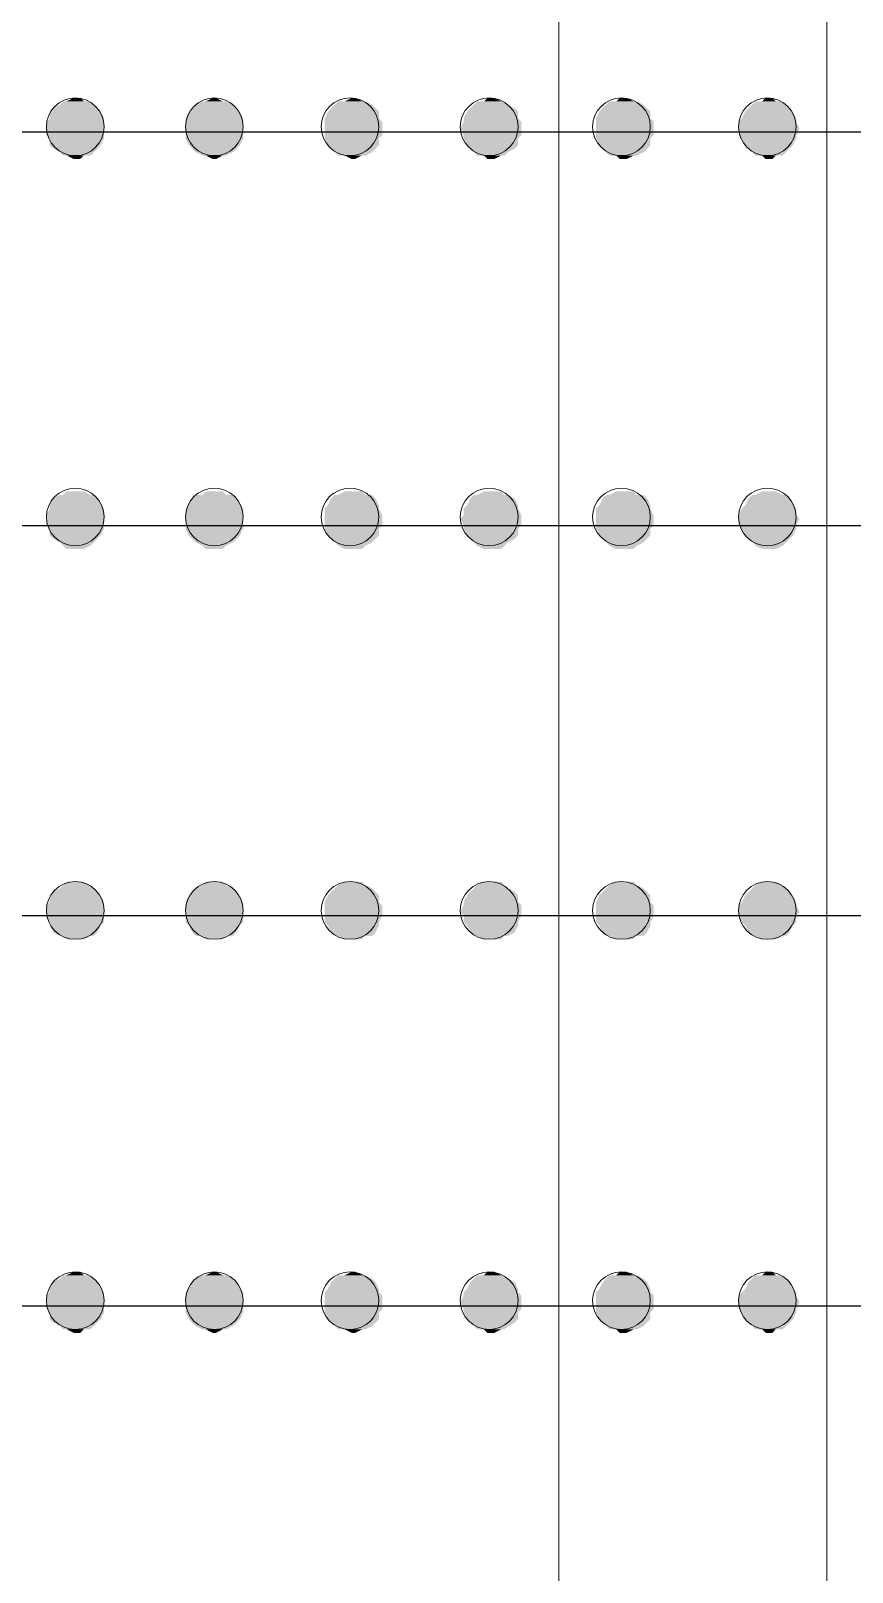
# Model space of a CAD drawing. Header units: inches. Extents: x 2 to 136, y 1 to 96.
# Drawn here: x 47.69 to 52.43, y 50.38 to 59.27 of the extents above; entities that cross this region are included whole.
import ezdxf

# ---------------------------------------------------------------- set-up
doc = ezdxf.new("R2010")
doc.units = ezdxf.units.IN
doc.header["$MEASUREMENT"] = 0
doc.layers.add('PDF_COLUMN', color=251, linetype='Continuous', true_color=0x636466)
doc.layers.add('PDF_Outer Line', color=165, linetype='Continuous', true_color=0x5258ac)
doc.layers.add('PDF_Girt', color=7, linetype='Continuous')

msp = doc.modelspace()

# ---------------------------------------------------------------- linework, layer by layer
at = {"layer": 'PDF_COLUMN', "lineweight": 0}
for centre in [(47.942, 58.719), (48.7449, 58.719), (49.5282, 58.719), (50.3311, 58.719), (47.942, 56.467), (48.7449, 56.467), (49.5282, 56.467), (50.3311, 56.467), (47.942, 54.1954), (48.7449, 54.1954), (49.5282, 54.1954), (50.3311, 54.1954), (47.942, 51.9434), (48.7449, 51.9434), (49.5282, 51.9434), (50.3311, 51.9434)]:
    msp.add_circle(centre, 0.1665, dxfattribs=at)
at = {"layer": 'PDF_COLUMN', "color": 7, "lineweight": 0}
for centre in [(51.0948, 58.719), (51.9368, 58.719), (51.0948, 56.467), (51.9368, 56.467), (51.0948, 54.1954), (51.9368, 54.1954), (51.0948, 51.9434), (51.9368, 51.9434)]:
    msp.add_circle(centre, 0.1665, dxfattribs=at)
at = {"layer": 'PDF_COLUMN', "transparency": 33554559}
for points in [[(47.8147, 58.8267), (48.0888, 58.8071), (47.7951, 58.8071)], [(47.8538, 58.8463), (48.0692, 58.8267), (47.8147, 58.8267)], [(48.0692, 58.8267), (47.8147, 58.8267), (48.0888, 58.8071)], [(47.8734, 58.8659), (48.0497, 58.8463), (47.8538, 58.8463)], [(48.0497, 58.8463), (47.8538, 58.8463), (48.0692, 58.8267)], [(47.893, 58.8659), (48.0301, 58.8659), (47.8734, 58.8659)], [(48.0301, 58.8659), (47.8734, 58.8659), (48.0497, 58.8463)], [(47.9322, 58.8855), (47.9909, 58.8659), (47.893, 58.8659)], [(47.9909, 58.8659), (47.893, 58.8659), (48.0301, 58.8659)], [(47.9713, 58.8855), (47.9322, 58.8855), (47.9909, 58.8659)], [(48.6176, 58.8267), (48.8917, 58.8071), (48.598, 58.8071)], [(48.6371, 58.8463), (48.8721, 58.8267), (48.6176, 58.8267)], [(48.8721, 58.8267), (48.6176, 58.8267), (48.8917, 58.8071)], [(48.6763, 58.8659), (48.8526, 58.8463), (48.6371, 58.8463)], [(48.8526, 58.8463), (48.6371, 58.8463), (48.8721, 58.8267)], [(48.6959, 58.8659), (48.8134, 58.8659), (48.6763, 58.8659)], [(48.8134, 58.8659), (48.6763, 58.8659), (48.8526, 58.8463)], [(48.7351, 58.8855), (48.7938, 58.8659), (48.6959, 58.8659)], [(48.7938, 58.8659), (48.6959, 58.8659), (48.8134, 58.8659)], [(48.7546, 58.8855), (48.7351, 58.8855), (48.7938, 58.8659)], [(49.4205, 58.8267), (49.6946, 58.8071), (49.4009, 58.8071)], [(49.44, 58.8463), (49.675, 58.8267), (49.4205, 58.8267)], [(49.675, 58.8267), (49.4205, 58.8267), (49.6946, 58.8071)], [(49.4596, 58.8659), (49.6555, 58.8463), (49.44, 58.8463)], [(49.6555, 58.8463), (49.44, 58.8463), (49.675, 58.8267)], [(49.4988, 58.8659), (49.6163, 58.8659), (49.4596, 58.8659)], [(49.6163, 58.8659), (49.4596, 58.8659), (49.6555, 58.8463)], [(49.538, 58.8855), (49.5967, 58.8659), (49.4988, 58.8659)], [(49.5967, 58.8659), (49.4988, 58.8659), (49.6163, 58.8659)], [(49.5575, 58.8855), (49.538, 58.8855), (49.5967, 58.8659)], [(50.2234, 58.8267), (50.4975, 58.8071), (50.2038, 58.8071)], [(50.2429, 58.8463), (50.4779, 58.8267), (50.2234, 58.8267)], [(50.4779, 58.8267), (50.2234, 58.8267), (50.4975, 58.8071)], [(50.2625, 58.8659), (50.4388, 58.8463), (50.2429, 58.8463)], [(50.4388, 58.8463), (50.2429, 58.8463), (50.4779, 58.8267)], [(50.3017, 58.8659), (50.4192, 58.8659), (50.2625, 58.8659)], [(50.4192, 58.8659), (50.2625, 58.8659), (50.4388, 58.8463)], [(50.3213, 58.8855), (50.3996, 58.8659), (50.3017, 58.8659)], [(50.3996, 58.8659), (50.3017, 58.8659), (50.4192, 58.8659)], [(50.3604, 58.8855), (50.3213, 58.8855), (50.3996, 58.8659)], [(47.7951, 58.768), (48.1084, 58.7484), (47.7755, 58.7484)], [(48.1084, 58.7484), (47.7755, 58.7484), (48.1084, 58.7092)], [(47.7755, 58.7484), (48.1084, 58.7092), (47.7755, 58.7092)], [(48.0888, 58.8071), (47.7951, 58.8071), (48.1084, 58.768)], [(47.7951, 58.8071), (48.1084, 58.768), (47.7951, 58.768)], [(48.1084, 58.768), (47.7951, 58.768), (48.1084, 58.7484)], [(48.598, 58.8071), (48.9113, 58.768), (48.5784, 58.768)], [(48.9113, 58.768), (48.5784, 58.768), (48.9113, 58.7484)], [(48.5784, 58.768), (48.9113, 58.7484), (48.5784, 58.7484)], [(48.9113, 58.7484), (48.5784, 58.7484), (48.9113, 58.7092)], [(48.5784, 58.7484), (48.9113, 58.7092), (48.5784, 58.7092)], [(48.8917, 58.8071), (48.598, 58.8071), (48.9113, 58.768)], [(49.4009, 58.8071), (49.6946, 58.768), (49.3813, 58.768)], [(49.6946, 58.768), (49.3813, 58.768), (49.7142, 58.7484)], [(49.3813, 58.768), (49.7142, 58.7484), (49.3813, 58.7484)], [(49.7142, 58.7484), (49.3813, 58.7484), (49.7142, 58.7092)], [(49.3813, 58.7484), (49.7142, 58.7092), (49.3813, 58.7092)], [(49.6946, 58.8071), (49.4009, 58.8071), (49.6946, 58.768)], [(50.1842, 58.7484), (50.5171, 58.7092), (50.1646, 58.7092)], [(50.2038, 58.8071), (50.4975, 58.768), (50.1842, 58.768)], [(50.4975, 58.768), (50.1842, 58.768), (50.5171, 58.7484)], [(50.1842, 58.768), (50.5171, 58.7484), (50.1842, 58.7484)], [(50.5171, 58.7484), (50.1842, 58.7484), (50.5171, 58.7092)], [(50.4975, 58.8071), (50.2038, 58.8071), (50.4975, 58.768)], [(48.1084, 58.7092), (47.7755, 58.7092), (48.1084, 58.6701)], [(47.7755, 58.7092), (48.1084, 58.6701), (47.7755, 58.6701)], [(48.1084, 58.6701), (47.7755, 58.6701), (48.1084, 58.6505)], [(47.7755, 58.6701), (48.1084, 58.6505), (47.7951, 58.6505)], [(48.1084, 58.6505), (47.7951, 58.6505), (48.0888, 58.6113)], [(47.7951, 58.6505), (48.0888, 58.6113), (47.7951, 58.6113)], [(48.9113, 58.7092), (48.5784, 58.7092), (48.9113, 58.6701)], [(48.5784, 58.7092), (48.9113, 58.6701), (48.5784, 58.6701)], [(48.9113, 58.6701), (48.5784, 58.6701), (48.9113, 58.6505)], [(48.5784, 58.6701), (48.9113, 58.6505), (48.5784, 58.6505)], [(48.9113, 58.6505), (48.5784, 58.6505), (48.8917, 58.6113)], [(48.5784, 58.6505), (48.8917, 58.6113), (48.598, 58.6113)], [(49.7142, 58.7092), (49.3813, 58.7092), (49.7142, 58.6701)], [(49.3813, 58.7092), (49.7142, 58.6701), (49.3813, 58.6701)], [(49.7142, 58.6701), (49.3813, 58.6701), (49.6946, 58.6505)], [(49.3813, 58.6701), (49.6946, 58.6505), (49.3813, 58.6505)], [(49.6946, 58.6505), (49.3813, 58.6505), (49.6946, 58.6113)], [(49.3813, 58.6505), (49.6946, 58.6113), (49.4009, 58.6113)], [(50.5171, 58.7092), (50.1646, 58.7092), (50.5171, 58.6701)], [(50.1646, 58.7092), (50.5171, 58.6701), (50.1842, 58.6701)], [(50.5171, 58.6701), (50.1842, 58.6701), (50.4975, 58.6505)], [(50.1842, 58.6701), (50.4975, 58.6505), (50.1842, 58.6505)], [(50.4975, 58.6505), (50.1842, 58.6505), (50.4975, 58.6113)], [(50.1842, 58.6505), (50.4975, 58.6113), (50.2038, 58.6113)], [(48.0888, 58.6113), (47.7951, 58.6113), (48.0692, 58.5917)], [(47.7951, 58.6113), (48.0692, 58.5917), (47.8147, 58.5917)], [(48.0692, 58.5917), (47.8147, 58.5917), (48.0497, 58.5722)], [(47.8147, 58.5917), (48.0497, 58.5722), (47.8538, 58.5722)], [(48.0497, 58.5722), (47.8538, 58.5722), (48.0301, 58.5526)], [(47.8538, 58.5722), (48.0301, 58.5526), (47.8734, 58.5526)], [(48.0301, 58.5526), (47.8734, 58.5526), (47.9909, 58.5526)], [(47.8734, 58.5526), (47.9909, 58.5526), (47.893, 58.5526)], [(47.9909, 58.5526), (47.893, 58.5526), (47.9713, 58.533)], [(47.893, 58.5526), (47.9713, 58.533), (47.9322, 58.533)], [(48.8917, 58.6113), (48.598, 58.6113), (48.8721, 58.5917)], [(48.598, 58.6113), (48.8721, 58.5917), (48.6176, 58.5917)], [(48.8721, 58.5917), (48.6176, 58.5917), (48.8526, 58.5722)], [(48.6176, 58.5917), (48.8526, 58.5722), (48.6371, 58.5722)], [(48.8526, 58.5722), (48.6371, 58.5722), (48.8134, 58.5526)], [(48.6371, 58.5722), (48.8134, 58.5526), (48.6763, 58.5526)], [(48.8134, 58.5526), (48.6763, 58.5526), (48.7938, 58.5526)], [(48.6763, 58.5526), (48.7938, 58.5526), (48.6959, 58.5526)], [(48.7938, 58.5526), (48.6959, 58.5526), (48.7546, 58.533)], [(48.6959, 58.5526), (48.7546, 58.533), (48.7351, 58.533)], [(49.6946, 58.6113), (49.4009, 58.6113), (49.675, 58.5917)], [(49.4009, 58.6113), (49.675, 58.5917), (49.4205, 58.5917)], [(49.675, 58.5917), (49.4205, 58.5917), (49.6555, 58.5722)], [(49.4205, 58.5917), (49.6555, 58.5722), (49.44, 58.5722)], [(49.6555, 58.5722), (49.44, 58.5722), (49.6163, 58.5526)], [(49.44, 58.5722), (49.6163, 58.5526), (49.4596, 58.5526)], [(49.6163, 58.5526), (49.4596, 58.5526), (49.5967, 58.5526)], [(49.4596, 58.5526), (49.5967, 58.5526), (49.4988, 58.5526)], [(49.5967, 58.5526), (49.4988, 58.5526), (49.5575, 58.533)], [(49.4988, 58.5526), (49.5575, 58.533), (49.538, 58.533)], [(50.4975, 58.6113), (50.2038, 58.6113), (50.4779, 58.5917)], [(50.2038, 58.6113), (50.4779, 58.5917), (50.2234, 58.5917)], [(50.4779, 58.5917), (50.2234, 58.5917), (50.4388, 58.5722)], [(50.2234, 58.5917), (50.4388, 58.5722), (50.2429, 58.5722)], [(50.4388, 58.5722), (50.2429, 58.5722), (50.4192, 58.5526)], [(50.2429, 58.5722), (50.4192, 58.5526), (50.2625, 58.5526)], [(50.4192, 58.5526), (50.2625, 58.5526), (50.3996, 58.5526)], [(50.2625, 58.5526), (50.3996, 58.5526), (50.3017, 58.5526)], [(50.3996, 58.5526), (50.3017, 58.5526), (50.3604, 58.533)], [(50.3017, 58.5526), (50.3604, 58.533), (50.3213, 58.533)], [(47.8538, 56.5943), (48.0692, 56.5747), (47.8147, 56.5747)], [(47.8734, 56.5943), (48.0497, 56.5943), (47.8538, 56.5943)], [(48.0497, 56.5943), (47.8538, 56.5943), (48.0692, 56.5747)], [(47.893, 56.6139), (48.0301, 56.5943), (47.8734, 56.5943)], [(48.0301, 56.5943), (47.8734, 56.5943), (48.0497, 56.5943)], [(47.9322, 56.6139), (47.9909, 56.6139), (47.893, 56.6139)], [(47.9909, 56.6139), (47.893, 56.6139), (48.0301, 56.5943)], [(47.9713, 56.6139), (47.9322, 56.6139), (47.9909, 56.6139)], [(48.6371, 56.5943), (48.8721, 56.5747), (48.6176, 56.5747)], [(48.6763, 56.5943), (48.8526, 56.5943), (48.6371, 56.5943)], [(48.8526, 56.5943), (48.6371, 56.5943), (48.8721, 56.5747)], [(48.6959, 56.6139), (48.8134, 56.5943), (48.6763, 56.5943)], [(48.8134, 56.5943), (48.6763, 56.5943), (48.8526, 56.5943)], [(48.7351, 56.6139), (48.7938, 56.6139), (48.6959, 56.6139)], [(48.7938, 56.6139), (48.6959, 56.6139), (48.8134, 56.5943)], [(48.7546, 56.6139), (48.7351, 56.6139), (48.7938, 56.6139)], [(49.44, 56.5943), (49.675, 56.5747), (49.4205, 56.5747)], [(49.4596, 56.5943), (49.6555, 56.5943), (49.44, 56.5943)], [(49.6555, 56.5943), (49.44, 56.5943), (49.675, 56.5747)], [(49.4988, 56.6139), (49.6163, 56.5943), (49.4596, 56.5943)], [(49.6163, 56.5943), (49.4596, 56.5943), (49.6555, 56.5943)], [(49.538, 56.6139), (49.5967, 56.6139), (49.4988, 56.6139)], [(49.5967, 56.6139), (49.4988, 56.6139), (49.6163, 56.5943)], [(49.5575, 56.6139), (49.538, 56.6139), (49.5967, 56.6139)], [(50.2429, 56.5943), (50.4779, 56.5747), (50.2234, 56.5747)], [(50.2625, 56.5943), (50.4388, 56.5943), (50.2429, 56.5943)], [(50.4388, 56.5943), (50.2429, 56.5943), (50.4779, 56.5747)], [(50.3017, 56.6139), (50.4192, 56.5943), (50.2625, 56.5943)], [(50.4192, 56.5943), (50.2625, 56.5943), (50.4388, 56.5943)], [(50.3213, 56.6139), (50.3996, 56.6139), (50.3017, 56.6139)], [(50.3996, 56.6139), (50.3017, 56.6139), (50.4192, 56.5943)], [(50.3604, 56.6139), (50.3213, 56.6139), (50.3996, 56.6139)], [(47.7951, 56.516), (48.1084, 56.4768), (47.7755, 56.4768)], [(47.8147, 56.5747), (48.0888, 56.5355), (47.7951, 56.5355)], [(48.0888, 56.5355), (47.7951, 56.5355), (48.1084, 56.516)], [(47.7951, 56.5355), (48.1084, 56.516), (47.7951, 56.516)], [(48.1084, 56.516), (47.7951, 56.516), (48.1084, 56.4768)], [(48.0692, 56.5747), (47.8147, 56.5747), (48.0888, 56.5355)], [(48.598, 56.5355), (48.9113, 56.516), (48.5784, 56.516)], [(48.9113, 56.516), (48.5784, 56.516), (48.9113, 56.4768)], [(48.5784, 56.516), (48.9113, 56.4768), (48.5784, 56.4768)], [(48.6176, 56.5747), (48.8917, 56.5355), (48.598, 56.5355)], [(48.8917, 56.5355), (48.598, 56.5355), (48.9113, 56.516)], [(48.8721, 56.5747), (48.6176, 56.5747), (48.8917, 56.5355)], [(49.4009, 56.5355), (49.6946, 56.516), (49.3813, 56.516)], [(49.6946, 56.516), (49.3813, 56.516), (49.7142, 56.4768)], [(49.3813, 56.516), (49.7142, 56.4768), (49.3813, 56.4768)], [(49.4205, 56.5747), (49.6946, 56.5355), (49.4009, 56.5355)], [(49.6946, 56.5355), (49.4009, 56.5355), (49.6946, 56.516)], [(49.675, 56.5747), (49.4205, 56.5747), (49.6946, 56.5355)], [(50.2038, 56.5355), (50.4975, 56.516), (50.1842, 56.516)], [(50.4975, 56.516), (50.1842, 56.516), (50.5171, 56.4768)], [(50.1842, 56.516), (50.5171, 56.4768), (50.1842, 56.4768)], [(50.2234, 56.5747), (50.4975, 56.5355), (50.2038, 56.5355)], [(50.4975, 56.5355), (50.2038, 56.5355), (50.4975, 56.516)], [(50.4779, 56.5747), (50.2234, 56.5747), (50.4975, 56.5355)], [(48.1084, 56.4768), (47.7755, 56.4768), (48.1084, 56.4572)], [(47.7755, 56.4768), (48.1084, 56.4572), (47.7755, 56.4572)], [(48.1084, 56.4572), (47.7755, 56.4572), (48.1084, 56.418)], [(47.7755, 56.4572), (48.1084, 56.418), (47.7755, 56.418)], [(48.1084, 56.418), (47.7755, 56.418), (48.1084, 56.3985)], [(47.7755, 56.418), (48.1084, 56.3985), (47.7951, 56.3985)], [(48.9113, 56.4768), (48.5784, 56.4768), (48.9113, 56.4572)], [(48.5784, 56.4768), (48.9113, 56.4572), (48.5784, 56.4572)], [(48.9113, 56.4572), (48.5784, 56.4572), (48.9113, 56.418)], [(48.5784, 56.4572), (48.9113, 56.418), (48.5784, 56.418)], [(48.9113, 56.418), (48.5784, 56.418), (48.9113, 56.3985)], [(48.5784, 56.418), (48.9113, 56.3985), (48.5784, 56.3985)], [(49.7142, 56.4768), (49.3813, 56.4768), (49.7142, 56.4572)], [(49.3813, 56.4768), (49.7142, 56.4572), (49.3813, 56.4572)], [(49.7142, 56.4572), (49.3813, 56.4572), (49.7142, 56.418)], [(49.3813, 56.4572), (49.7142, 56.418), (49.3813, 56.418)], [(49.7142, 56.418), (49.3813, 56.418), (49.6946, 56.3985)], [(49.3813, 56.418), (49.6946, 56.3985), (49.3813, 56.3985)], [(50.1842, 56.4768), (50.5171, 56.4572), (50.1646, 56.4572)], [(50.5171, 56.4572), (50.1646, 56.4572), (50.5171, 56.418)], [(50.1646, 56.4572), (50.5171, 56.418), (50.1842, 56.418)], [(50.5171, 56.4768), (50.1842, 56.4768), (50.5171, 56.4572)], [(50.5171, 56.418), (50.1842, 56.418), (50.4975, 56.3985)], [(50.1842, 56.418), (50.4975, 56.3985), (50.1842, 56.3985)], [(48.1084, 56.3985), (47.7951, 56.3985), (48.0888, 56.3593)], [(47.7951, 56.3985), (48.0888, 56.3593), (47.7951, 56.3593)], [(48.0888, 56.3593), (47.7951, 56.3593), (48.0692, 56.3397)], [(47.7951, 56.3593), (48.0692, 56.3397), (47.8147, 56.3397)], [(48.0692, 56.3397), (47.8147, 56.3397), (48.0497, 56.3201)], [(47.8147, 56.3397), (48.0497, 56.3201), (47.8538, 56.3201)], [(48.0497, 56.3201), (47.8538, 56.3201), (48.0301, 56.3006)], [(47.8538, 56.3201), (48.0301, 56.3006), (47.8734, 56.3006)], [(48.9113, 56.3985), (48.5784, 56.3985), (48.8917, 56.3593)], [(48.5784, 56.3985), (48.8917, 56.3593), (48.598, 56.3593)], [(48.8917, 56.3593), (48.598, 56.3593), (48.8721, 56.3397)], [(48.598, 56.3593), (48.8721, 56.3397), (48.6176, 56.3397)], [(48.8721, 56.3397), (48.6176, 56.3397), (48.8526, 56.3201)], [(48.6176, 56.3397), (48.8526, 56.3201), (48.6371, 56.3201)], [(48.8526, 56.3201), (48.6371, 56.3201), (48.8134, 56.3006)], [(48.6371, 56.3201), (48.8134, 56.3006), (48.6763, 56.3006)], [(49.6946, 56.3985), (49.3813, 56.3985), (49.6946, 56.3593)], [(49.3813, 56.3985), (49.6946, 56.3593), (49.4009, 56.3593)], [(49.6946, 56.3593), (49.4009, 56.3593), (49.675, 56.3397)], [(49.4009, 56.3593), (49.675, 56.3397), (49.4205, 56.3397)], [(49.675, 56.3397), (49.4205, 56.3397), (49.6555, 56.3201)], [(49.4205, 56.3397), (49.6555, 56.3201), (49.44, 56.3201)], [(49.6555, 56.3201), (49.44, 56.3201), (49.6163, 56.3006)], [(49.44, 56.3201), (49.6163, 56.3006), (49.4596, 56.3006)], [(50.4975, 56.3985), (50.1842, 56.3985), (50.4975, 56.3593)], [(50.1842, 56.3985), (50.4975, 56.3593), (50.2038, 56.3593)], [(50.4975, 56.3593), (50.2038, 56.3593), (50.4779, 56.3397)], [(50.2038, 56.3593), (50.4779, 56.3397), (50.2234, 56.3397)], [(50.4779, 56.3397), (50.2234, 56.3397), (50.4388, 56.3201)], [(50.2234, 56.3397), (50.4388, 56.3201), (50.2429, 56.3201)], [(50.4388, 56.3201), (50.2429, 56.3201), (50.4192, 56.3006)], [(50.2429, 56.3201), (50.4192, 56.3006), (50.2625, 56.3006)], [(48.0301, 56.3006), (47.8734, 56.3006), (47.9909, 56.281)], [(47.8734, 56.3006), (47.9909, 56.281), (47.893, 56.281)], [(47.9909, 56.281), (47.893, 56.281), (47.9713, 56.281)], [(47.893, 56.281), (47.9713, 56.281), (47.9322, 56.281)], [(48.8134, 56.3006), (48.6763, 56.3006), (48.7938, 56.281)], [(48.6763, 56.3006), (48.7938, 56.281), (48.6959, 56.281)], [(48.7938, 56.281), (48.6959, 56.281), (48.7546, 56.281)], [(48.6959, 56.281), (48.7546, 56.281), (48.7351, 56.281)], [(49.6163, 56.3006), (49.4596, 56.3006), (49.5967, 56.281)], [(49.4596, 56.3006), (49.5967, 56.281), (49.4988, 56.281)], [(49.5967, 56.281), (49.4988, 56.281), (49.5575, 56.281)], [(49.4988, 56.281), (49.5575, 56.281), (49.538, 56.281)], [(50.4192, 56.3006), (50.2625, 56.3006), (50.3996, 56.281)], [(50.2625, 56.3006), (50.3996, 56.281), (50.3017, 56.281)], [(50.3996, 56.281), (50.3017, 56.281), (50.3604, 56.281)], [(50.3017, 56.281), (50.3604, 56.281), (50.3213, 56.281)], [(47.893, 54.3619), (48.0301, 54.3423), (47.8734, 54.3423)], [(47.9322, 54.3619), (47.9909, 54.3619), (47.893, 54.3619)], [(47.9909, 54.3619), (47.893, 54.3619), (48.0301, 54.3423)], [(47.9713, 54.3619), (47.9322, 54.3619), (47.9909, 54.3619)], [(48.6959, 54.3619), (48.8134, 54.3423), (48.6763, 54.3423)], [(48.7351, 54.3619), (48.7938, 54.3619), (48.6959, 54.3619)], [(48.7938, 54.3619), (48.6959, 54.3619), (48.8134, 54.3423)], [(48.7546, 54.3619), (48.7351, 54.3619), (48.7938, 54.3619)], [(49.4988, 54.3619), (49.6163, 54.3423), (49.4596, 54.3423)], [(49.538, 54.3619), (49.5967, 54.3619), (49.4988, 54.3619)], [(49.5967, 54.3619), (49.4988, 54.3619), (49.6163, 54.3423)], [(49.5575, 54.3619), (49.538, 54.3619), (49.5967, 54.3619)], [(50.3017, 54.3619), (50.4192, 54.3423), (50.2625, 54.3423)], [(50.3213, 54.3619), (50.3996, 54.3619), (50.3017, 54.3619)], [(50.3996, 54.3619), (50.3017, 54.3619), (50.4192, 54.3423)], [(50.3604, 54.3619), (50.3213, 54.3619), (50.3996, 54.3619)], [(47.8147, 54.3031), (48.0888, 54.2835), (47.7951, 54.2835)], [(48.0888, 54.2835), (47.7951, 54.2835), (48.1084, 54.2444)], [(47.7951, 54.2835), (48.1084, 54.2444), (47.7951, 54.2444)], [(47.8538, 54.3227), (48.0692, 54.3031), (47.8147, 54.3031)], [(48.0692, 54.3031), (47.8147, 54.3031), (48.0888, 54.2835)], [(47.8734, 54.3423), (48.0497, 54.3227), (47.8538, 54.3227)], [(48.0497, 54.3227), (47.8538, 54.3227), (48.0692, 54.3031)], [(48.0301, 54.3423), (47.8734, 54.3423), (48.0497, 54.3227)], [(48.598, 54.2835), (48.9113, 54.2444), (48.5784, 54.2444)], [(48.6176, 54.3031), (48.8917, 54.2835), (48.598, 54.2835)], [(48.8917, 54.2835), (48.598, 54.2835), (48.9113, 54.2444)], [(48.6371, 54.3227), (48.8721, 54.3031), (48.6176, 54.3031)], [(48.8721, 54.3031), (48.6176, 54.3031), (48.8917, 54.2835)], [(48.6763, 54.3423), (48.8526, 54.3227), (48.6371, 54.3227)], [(48.8526, 54.3227), (48.6371, 54.3227), (48.8721, 54.3031)], [(48.8134, 54.3423), (48.6763, 54.3423), (48.8526, 54.3227)], [(49.4009, 54.2835), (49.6946, 54.2444), (49.3813, 54.2444)], [(49.4205, 54.3031), (49.6946, 54.2835), (49.4009, 54.2835)], [(49.6946, 54.2835), (49.4009, 54.2835), (49.6946, 54.2444)], [(49.44, 54.3227), (49.675, 54.3031), (49.4205, 54.3031)], [(49.675, 54.3031), (49.4205, 54.3031), (49.6946, 54.2835)], [(49.4596, 54.3423), (49.6555, 54.3227), (49.44, 54.3227)], [(49.6555, 54.3227), (49.44, 54.3227), (49.675, 54.3031)], [(49.6163, 54.3423), (49.4596, 54.3423), (49.6555, 54.3227)], [(50.2038, 54.2835), (50.4975, 54.2444), (50.1842, 54.2444)], [(50.2234, 54.3031), (50.4975, 54.2835), (50.2038, 54.2835)], [(50.4975, 54.2835), (50.2038, 54.2835), (50.4975, 54.2444)], [(50.2429, 54.3227), (50.4779, 54.3031), (50.2234, 54.3031)], [(50.4779, 54.3031), (50.2234, 54.3031), (50.4975, 54.2835)], [(50.2625, 54.3423), (50.4388, 54.3227), (50.2429, 54.3227)], [(50.4388, 54.3227), (50.2429, 54.3227), (50.4779, 54.3031)], [(50.4192, 54.3423), (50.2625, 54.3423), (50.4388, 54.3227)], [(47.7951, 54.2444), (48.1084, 54.2248), (47.7755, 54.2248)], [(48.1084, 54.2248), (47.7755, 54.2248), (48.1084, 54.1856)], [(47.7755, 54.2248), (48.1084, 54.1856), (47.7755, 54.1856)], [(48.1084, 54.1856), (47.7755, 54.1856), (48.1084, 54.166)], [(47.7755, 54.1856), (48.1084, 54.166), (47.7755, 54.166)], [(48.1084, 54.2444), (47.7951, 54.2444), (48.1084, 54.2248)], [(48.9113, 54.2444), (48.5784, 54.2444), (48.9113, 54.2248)], [(48.5784, 54.2444), (48.9113, 54.2248), (48.5784, 54.2248)], [(48.9113, 54.2248), (48.5784, 54.2248), (48.9113, 54.1856)], [(48.5784, 54.2248), (48.9113, 54.1856), (48.5784, 54.1856)], [(48.9113, 54.1856), (48.5784, 54.1856), (48.9113, 54.166)], [(48.5784, 54.1856), (48.9113, 54.166), (48.5784, 54.166)], [(49.6946, 54.2444), (49.3813, 54.2444), (49.7142, 54.2248)], [(49.3813, 54.2444), (49.7142, 54.2248), (49.3813, 54.2248)], [(49.7142, 54.2248), (49.3813, 54.2248), (49.7142, 54.1856)], [(49.3813, 54.2248), (49.7142, 54.1856), (49.3813, 54.1856)], [(49.7142, 54.1856), (49.3813, 54.1856), (49.7142, 54.166)], [(49.3813, 54.1856), (49.7142, 54.166), (49.3813, 54.166)], [(50.1842, 54.2248), (50.5171, 54.1856), (50.1646, 54.1856)], [(50.5171, 54.1856), (50.1646, 54.1856), (50.5171, 54.166)], [(50.1646, 54.1856), (50.5171, 54.166), (50.1842, 54.166)], [(50.4975, 54.2444), (50.1842, 54.2444), (50.5171, 54.2248)], [(50.1842, 54.2444), (50.5171, 54.2248), (50.1842, 54.2248)], [(50.5171, 54.2248), (50.1842, 54.2248), (50.5171, 54.1856)], [(48.1084, 54.166), (47.7755, 54.166), (48.1084, 54.1269)], [(47.7755, 54.166), (48.1084, 54.1269), (47.7951, 54.1269)], [(48.1084, 54.1269), (47.7951, 54.1269), (48.0888, 54.1073)], [(47.7951, 54.1269), (48.0888, 54.1073), (47.7951, 54.1073)], [(48.0888, 54.1073), (47.7951, 54.1073), (48.0692, 54.0681)], [(47.7951, 54.1073), (48.0692, 54.0681), (47.8147, 54.0681)], [(48.9113, 54.166), (48.5784, 54.166), (48.9113, 54.1269)], [(48.5784, 54.166), (48.9113, 54.1269), (48.5784, 54.1269)], [(48.9113, 54.1269), (48.5784, 54.1269), (48.8917, 54.1073)], [(48.5784, 54.1269), (48.8917, 54.1073), (48.598, 54.1073)], [(48.8917, 54.1073), (48.598, 54.1073), (48.8721, 54.0681)], [(48.598, 54.1073), (48.8721, 54.0681), (48.6176, 54.0681)], [(49.7142, 54.166), (49.3813, 54.166), (49.6946, 54.1269)], [(49.3813, 54.166), (49.6946, 54.1269), (49.3813, 54.1269)], [(49.6946, 54.1269), (49.3813, 54.1269), (49.6946, 54.1073)], [(49.3813, 54.1269), (49.6946, 54.1073), (49.4009, 54.1073)], [(49.6946, 54.1073), (49.4009, 54.1073), (49.675, 54.0681)], [(49.4009, 54.1073), (49.675, 54.0681), (49.4205, 54.0681)], [(50.5171, 54.166), (50.1842, 54.166), (50.4975, 54.1269)], [(50.1842, 54.166), (50.4975, 54.1269), (50.1842, 54.1269)], [(50.4975, 54.1269), (50.1842, 54.1269), (50.4975, 54.1073)], [(50.1842, 54.1269), (50.4975, 54.1073), (50.2038, 54.1073)], [(50.4975, 54.1073), (50.2038, 54.1073), (50.4779, 54.0681)], [(50.2038, 54.1073), (50.4779, 54.0681), (50.2234, 54.0681)], [(48.0692, 54.0681), (47.8147, 54.0681), (48.0497, 54.0485)], [(47.8147, 54.0681), (48.0497, 54.0485), (47.8538, 54.0485)], [(48.0497, 54.0485), (47.8538, 54.0485), (48.0301, 54.0485)], [(47.8538, 54.0485), (48.0301, 54.0485), (47.8734, 54.0485)], [(48.0301, 54.0485), (47.8734, 54.0485), (47.9909, 54.0289)], [(47.8734, 54.0485), (47.9909, 54.0289), (47.893, 54.0289)], [(47.9909, 54.0289), (47.893, 54.0289), (47.9713, 54.0289)], [(47.893, 54.0289), (47.9713, 54.0289), (47.9322, 54.0289)], [(48.8721, 54.0681), (48.6176, 54.0681), (48.8526, 54.0485)], [(48.6176, 54.0681), (48.8526, 54.0485), (48.6371, 54.0485)], [(48.8526, 54.0485), (48.6371, 54.0485), (48.8134, 54.0485)], [(48.6371, 54.0485), (48.8134, 54.0485), (48.6763, 54.0485)], [(48.8134, 54.0485), (48.6763, 54.0485), (48.7938, 54.0289)], [(48.6763, 54.0485), (48.7938, 54.0289), (48.6959, 54.0289)], [(48.7938, 54.0289), (48.6959, 54.0289), (48.7546, 54.0289)], [(48.6959, 54.0289), (48.7546, 54.0289), (48.7351, 54.0289)], [(49.675, 54.0681), (49.4205, 54.0681), (49.6555, 54.0485)], [(49.4205, 54.0681), (49.6555, 54.0485), (49.44, 54.0485)], [(49.6555, 54.0485), (49.44, 54.0485), (49.6163, 54.0485)], [(49.44, 54.0485), (49.6163, 54.0485), (49.4596, 54.0485)], [(49.6163, 54.0485), (49.4596, 54.0485), (49.5967, 54.0289)], [(49.4596, 54.0485), (49.5967, 54.0289), (49.4988, 54.0289)], [(49.5967, 54.0289), (49.4988, 54.0289), (49.5575, 54.0289)], [(49.4988, 54.0289), (49.5575, 54.0289), (49.538, 54.0289)], [(50.4779, 54.0681), (50.2234, 54.0681), (50.4388, 54.0485)], [(50.2234, 54.0681), (50.4388, 54.0485), (50.2429, 54.0485)], [(50.4388, 54.0485), (50.2429, 54.0485), (50.4192, 54.0485)], [(50.2429, 54.0485), (50.4192, 54.0485), (50.2625, 54.0485)], [(50.4192, 54.0485), (50.2625, 54.0485), (50.3996, 54.0289)], [(50.2625, 54.0485), (50.3996, 54.0289), (50.3017, 54.0289)], [(50.3996, 54.0289), (50.3017, 54.0289), (50.3604, 54.0289)], [(50.3017, 54.0289), (50.3604, 54.0289), (50.3213, 54.0289)], [(47.8147, 52.0511), (48.0888, 52.0119), (47.7951, 52.0119)], [(47.8538, 52.0707), (48.0692, 52.0511), (47.8147, 52.0511)], [(48.0692, 52.0511), (47.8147, 52.0511), (48.0888, 52.0119)], [(47.8734, 52.0902), (48.0497, 52.0707), (47.8538, 52.0707)], [(48.0497, 52.0707), (47.8538, 52.0707), (48.0692, 52.0511)], [(47.893, 52.0902), (48.0301, 52.0902), (47.8734, 52.0902)], [(48.0301, 52.0902), (47.8734, 52.0902), (48.0497, 52.0707)], [(47.9322, 52.1098), (47.9909, 52.0902), (47.893, 52.0902)], [(47.9909, 52.0902), (47.893, 52.0902), (48.0301, 52.0902)], [(47.9713, 52.1098), (47.9322, 52.1098), (47.9909, 52.0902)], [(48.6176, 52.0511), (48.8917, 52.0119), (48.598, 52.0119)], [(48.6371, 52.0707), (48.8721, 52.0511), (48.6176, 52.0511)], [(48.8721, 52.0511), (48.6176, 52.0511), (48.8917, 52.0119)], [(48.6763, 52.0902), (48.8526, 52.0707), (48.6371, 52.0707)], [(48.8526, 52.0707), (48.6371, 52.0707), (48.8721, 52.0511)], [(48.6959, 52.0902), (48.8134, 52.0902), (48.6763, 52.0902)], [(48.8134, 52.0902), (48.6763, 52.0902), (48.8526, 52.0707)], [(48.7351, 52.1098), (48.7938, 52.0902), (48.6959, 52.0902)], [(48.7938, 52.0902), (48.6959, 52.0902), (48.8134, 52.0902)], [(48.7546, 52.1098), (48.7351, 52.1098), (48.7938, 52.0902)], [(49.4205, 52.0511), (49.6946, 52.0119), (49.4009, 52.0119)], [(49.44, 52.0707), (49.675, 52.0511), (49.4205, 52.0511)], [(49.675, 52.0511), (49.4205, 52.0511), (49.6946, 52.0119)], [(49.4596, 52.0902), (49.6555, 52.0707), (49.44, 52.0707)], [(49.6555, 52.0707), (49.44, 52.0707), (49.675, 52.0511)], [(49.4988, 52.0902), (49.6163, 52.0902), (49.4596, 52.0902)], [(49.6163, 52.0902), (49.4596, 52.0902), (49.6555, 52.0707)], [(49.538, 52.1098), (49.5967, 52.0902), (49.4988, 52.0902)], [(49.5967, 52.0902), (49.4988, 52.0902), (49.6163, 52.0902)], [(49.5575, 52.1098), (49.538, 52.1098), (49.5967, 52.0902)], [(50.2234, 52.0511), (50.4975, 52.0119), (50.2038, 52.0119)], [(50.2429, 52.0707), (50.4779, 52.0511), (50.2234, 52.0511)], [(50.4779, 52.0511), (50.2234, 52.0511), (50.4975, 52.0119)], [(50.2625, 52.0902), (50.4388, 52.0707), (50.2429, 52.0707)], [(50.4388, 52.0707), (50.2429, 52.0707), (50.4779, 52.0511)], [(50.3017, 52.0902), (50.4192, 52.0902), (50.2625, 52.0902)], [(50.4192, 52.0902), (50.2625, 52.0902), (50.4388, 52.0707)], [(50.3213, 52.1098), (50.3996, 52.0902), (50.3017, 52.0902)], [(50.3996, 52.0902), (50.3017, 52.0902), (50.4192, 52.0902)], [(50.3604, 52.1098), (50.3213, 52.1098), (50.3996, 52.0902)], [(47.7951, 51.9923), (48.1084, 51.9728), (47.7755, 51.9728)], [(48.1084, 51.9728), (47.7755, 51.9728), (48.1084, 51.9336)], [(47.7755, 51.9728), (48.1084, 51.9336), (47.7755, 51.9336)], [(48.0888, 52.0119), (47.7951, 52.0119), (48.1084, 51.9923)], [(47.7951, 52.0119), (48.1084, 51.9923), (47.7951, 51.9923)], [(48.1084, 51.9923), (47.7951, 51.9923), (48.1084, 51.9728)], [(48.598, 52.0119), (48.9113, 51.9923), (48.5784, 51.9923)], [(48.9113, 51.9923), (48.5784, 51.9923), (48.9113, 51.9728)], [(48.5784, 51.9923), (48.9113, 51.9728), (48.5784, 51.9728)], [(48.9113, 51.9728), (48.5784, 51.9728), (48.9113, 51.9336)], [(48.5784, 51.9728), (48.9113, 51.9336), (48.5784, 51.9336)], [(48.8917, 52.0119), (48.598, 52.0119), (48.9113, 51.9923)], [(49.4009, 52.0119), (49.6946, 51.9923), (49.3813, 51.9923)], [(49.6946, 51.9923), (49.3813, 51.9923), (49.7142, 51.9728)], [(49.3813, 51.9923), (49.7142, 51.9728), (49.3813, 51.9728)], [(49.7142, 51.9728), (49.3813, 51.9728), (49.7142, 51.9336)], [(49.3813, 51.9728), (49.7142, 51.9336), (49.3813, 51.9336)], [(49.6946, 52.0119), (49.4009, 52.0119), (49.6946, 51.9923)], [(50.1842, 51.9728), (50.5171, 51.9336), (50.1646, 51.9336)], [(50.2038, 52.0119), (50.4975, 51.9923), (50.1842, 51.9923)], [(50.4975, 51.9923), (50.1842, 51.9923), (50.5171, 51.9728)], [(50.1842, 51.9923), (50.5171, 51.9728), (50.1842, 51.9728)], [(50.5171, 51.9728), (50.1842, 51.9728), (50.5171, 51.9336)], [(50.4975, 52.0119), (50.2038, 52.0119), (50.4975, 51.9923)], [(48.1084, 51.9336), (47.7755, 51.9336), (48.1084, 51.8944)], [(47.7755, 51.9336), (48.1084, 51.8944), (47.7755, 51.8944)], [(48.1084, 51.8944), (47.7755, 51.8944), (48.1084, 51.8748)], [(47.7755, 51.8944), (48.1084, 51.8748), (47.7951, 51.8748)], [(48.1084, 51.8748), (47.7951, 51.8748), (48.0888, 51.8357)], [(47.7951, 51.8748), (48.0888, 51.8357), (47.7951, 51.8357)], [(48.9113, 51.9336), (48.5784, 51.9336), (48.9113, 51.8944)], [(48.5784, 51.9336), (48.9113, 51.8944), (48.5784, 51.8944)], [(48.9113, 51.8944), (48.5784, 51.8944), (48.9113, 51.8748)], [(48.5784, 51.8944), (48.9113, 51.8748), (48.5784, 51.8748)], [(48.9113, 51.8748), (48.5784, 51.8748), (48.8917, 51.8357)], [(48.5784, 51.8748), (48.8917, 51.8357), (48.598, 51.8357)], [(49.7142, 51.9336), (49.3813, 51.9336), (49.7142, 51.8944)], [(49.3813, 51.9336), (49.7142, 51.8944), (49.3813, 51.8944)], [(49.7142, 51.8944), (49.3813, 51.8944), (49.6946, 51.8748)], [(49.3813, 51.8944), (49.6946, 51.8748), (49.3813, 51.8748)], [(49.6946, 51.8748), (49.3813, 51.8748), (49.6946, 51.8357)], [(49.3813, 51.8748), (49.6946, 51.8357), (49.4009, 51.8357)], [(50.5171, 51.9336), (50.1646, 51.9336), (50.5171, 51.8944)], [(50.1646, 51.9336), (50.5171, 51.8944), (50.1842, 51.8944)], [(50.5171, 51.8944), (50.1842, 51.8944), (50.4975, 51.8748)], [(50.1842, 51.8944), (50.4975, 51.8748), (50.1842, 51.8748)], [(50.4975, 51.8748), (50.1842, 51.8748), (50.4975, 51.8357)], [(50.1842, 51.8748), (50.4975, 51.8357), (50.2038, 51.8357)], [(48.0888, 51.8357), (47.7951, 51.8357), (48.0692, 51.8161)], [(47.7951, 51.8357), (48.0692, 51.8161), (47.8147, 51.8161)], [(48.0692, 51.8161), (47.8147, 51.8161), (48.0497, 51.7965)], [(47.8147, 51.8161), (48.0497, 51.7965), (47.8538, 51.7965)], [(48.0497, 51.7965), (47.8538, 51.7965), (48.0301, 51.7769)], [(47.8538, 51.7965), (48.0301, 51.7769), (47.8734, 51.7769)], [(48.8917, 51.8357), (48.598, 51.8357), (48.8721, 51.8161)], [(48.598, 51.8357), (48.8721, 51.8161), (48.6176, 51.8161)], [(48.8721, 51.8161), (48.6176, 51.8161), (48.8526, 51.7965)], [(48.6176, 51.8161), (48.8526, 51.7965), (48.6371, 51.7965)], [(48.8526, 51.7965), (48.6371, 51.7965), (48.8134, 51.7769)], [(48.6371, 51.7965), (48.8134, 51.7769), (48.6763, 51.7769)], [(49.6946, 51.8357), (49.4009, 51.8357), (49.675, 51.8161)], [(49.4009, 51.8357), (49.675, 51.8161), (49.4205, 51.8161)], [(49.675, 51.8161), (49.4205, 51.8161), (49.6555, 51.7965)], [(49.4205, 51.8161), (49.6555, 51.7965), (49.44, 51.7965)], [(49.6555, 51.7965), (49.44, 51.7965), (49.6163, 51.7769)], [(49.44, 51.7965), (49.6163, 51.7769), (49.4596, 51.7769)], [(50.4975, 51.8357), (50.2038, 51.8357), (50.4779, 51.8161)], [(50.2038, 51.8357), (50.4779, 51.8161), (50.2234, 51.8161)], [(50.4779, 51.8161), (50.2234, 51.8161), (50.4388, 51.7965)], [(50.2234, 51.8161), (50.4388, 51.7965), (50.2429, 51.7965)], [(50.4388, 51.7965), (50.2429, 51.7965), (50.4192, 51.7769)], [(50.2429, 51.7965), (50.4192, 51.7769), (50.2625, 51.7769)], [(48.0301, 51.7769), (47.8734, 51.7769), (47.9909, 51.7769)], [(47.8734, 51.7769), (47.9909, 51.7769), (47.893, 51.7769)], [(47.9909, 51.7769), (47.893, 51.7769), (47.9713, 51.7573)], [(47.893, 51.7769), (47.9713, 51.7573), (47.9322, 51.7573)], [(48.8134, 51.7769), (48.6763, 51.7769), (48.7938, 51.7769)], [(48.6763, 51.7769), (48.7938, 51.7769), (48.6959, 51.7769)], [(48.7938, 51.7769), (48.6959, 51.7769), (48.7546, 51.7573)], [(48.6959, 51.7769), (48.7546, 51.7573), (48.7351, 51.7573)], [(49.6163, 51.7769), (49.4596, 51.7769), (49.5967, 51.7769)], [(49.4596, 51.7769), (49.5967, 51.7769), (49.4988, 51.7769)], [(49.5967, 51.7769), (49.4988, 51.7769), (49.5575, 51.7573)], [(49.4988, 51.7769), (49.5575, 51.7573), (49.538, 51.7573)], [(50.4192, 51.7769), (50.2625, 51.7769), (50.3996, 51.7769)], [(50.2625, 51.7769), (50.3996, 51.7769), (50.3017, 51.7769)], [(50.3996, 51.7769), (50.3017, 51.7769), (50.3604, 51.7573)], [(50.3017, 51.7769), (50.3604, 51.7573), (50.3213, 51.7573)]]:
    msp.add_solid(points, dxfattribs=at)
at = {"layer": 'PDF_COLUMN', "color": 7, "transparency": 33554559}
for points in [[(50.9871, 58.8267), (51.2612, 58.8071), (50.9675, 58.8071)], [(51.0067, 58.8463), (51.2417, 58.8267), (50.9871, 58.8267)], [(51.2417, 58.8267), (50.9871, 58.8267), (51.2612, 58.8071)], [(51.0262, 58.8659), (51.2221, 58.8463), (51.0067, 58.8463)], [(51.2221, 58.8463), (51.0067, 58.8463), (51.2417, 58.8267)], [(51.0654, 58.8659), (51.1829, 58.8659), (51.0262, 58.8659)], [(51.1829, 58.8659), (51.0262, 58.8659), (51.2221, 58.8463)], [(51.085, 58.8855), (51.1633, 58.8659), (51.0654, 58.8659)], [(51.1633, 58.8659), (51.0654, 58.8659), (51.1829, 58.8659)], [(51.1242, 58.8855), (51.085, 58.8855), (51.1633, 58.8659)], [(51.8291, 58.8267), (52.0837, 58.8071), (51.8096, 58.8071)], [(51.8487, 58.8463), (52.0641, 58.8267), (51.8291, 58.8267)], [(52.0641, 58.8267), (51.8291, 58.8267), (52.0837, 58.8071)], [(51.8683, 58.8659), (52.0446, 58.8463), (51.8487, 58.8463)], [(52.0446, 58.8463), (51.8487, 58.8463), (52.0641, 58.8267)], [(51.9075, 58.8659), (52.025, 58.8659), (51.8683, 58.8659)], [(52.025, 58.8659), (51.8683, 58.8659), (52.0446, 58.8463)], [(51.9271, 58.8855), (51.9858, 58.8659), (51.9075, 58.8659)], [(51.9858, 58.8659), (51.9075, 58.8659), (52.025, 58.8659)], [(51.9662, 58.8855), (51.9271, 58.8855), (51.9858, 58.8659)], [(50.9675, 58.8071), (51.2612, 58.768), (50.9479, 58.768)], [(51.2612, 58.768), (50.9479, 58.768), (51.2808, 58.7484)], [(50.9479, 58.768), (51.2808, 58.7484), (50.9479, 58.7484)], [(51.2808, 58.7484), (50.9479, 58.7484), (51.2808, 58.7092)], [(50.9479, 58.7484), (51.2808, 58.7092), (50.9479, 58.7092)], [(51.2612, 58.8071), (50.9675, 58.8071), (51.2612, 58.768)], [(51.79, 58.768), (52.1033, 58.7484), (51.7704, 58.7484)], [(52.1033, 58.7484), (51.7704, 58.7484), (52.1229, 58.7092)], [(51.7704, 58.7484), (52.1229, 58.7092), (51.7704, 58.7092)], [(51.8096, 58.8071), (52.1033, 58.768), (51.79, 58.768)], [(52.1033, 58.768), (51.79, 58.768), (52.1033, 58.7484)], [(52.0837, 58.8071), (51.8096, 58.8071), (52.1033, 58.768)], [(51.2808, 58.7092), (50.9479, 58.7092), (51.2808, 58.6701)], [(50.9479, 58.7092), (51.2808, 58.6701), (50.9479, 58.6701)], [(51.2808, 58.6701), (50.9479, 58.6701), (51.2612, 58.6505)], [(50.9479, 58.6701), (51.2612, 58.6505), (50.9479, 58.6505)], [(51.2612, 58.6505), (50.9479, 58.6505), (51.2612, 58.6113)], [(50.9479, 58.6505), (51.2612, 58.6113), (50.9675, 58.6113)], [(52.1229, 58.7092), (51.7704, 58.7092), (52.1033, 58.6701)], [(51.7704, 58.7092), (52.1033, 58.6701), (51.7704, 58.6701)], [(52.1033, 58.6701), (51.7704, 58.6701), (52.1033, 58.6505)], [(51.7704, 58.6701), (52.1033, 58.6505), (51.79, 58.6505)], [(52.1033, 58.6505), (51.79, 58.6505), (52.0837, 58.6113)], [(51.79, 58.6505), (52.0837, 58.6113), (51.8096, 58.6113)], [(51.2612, 58.6113), (50.9675, 58.6113), (51.2417, 58.5917)], [(50.9675, 58.6113), (51.2417, 58.5917), (50.9871, 58.5917)], [(51.2417, 58.5917), (50.9871, 58.5917), (51.2221, 58.5722)], [(50.9871, 58.5917), (51.2221, 58.5722), (51.0067, 58.5722)], [(51.2221, 58.5722), (51.0067, 58.5722), (51.1829, 58.5526)], [(51.0067, 58.5722), (51.1829, 58.5526), (51.0262, 58.5526)], [(51.1829, 58.5526), (51.0262, 58.5526), (51.1633, 58.5526)], [(51.0262, 58.5526), (51.1633, 58.5526), (51.0654, 58.5526)], [(51.1633, 58.5526), (51.0654, 58.5526), (51.1242, 58.533)], [(51.0654, 58.5526), (51.1242, 58.533), (51.085, 58.533)], [(52.0837, 58.6113), (51.8096, 58.6113), (52.0641, 58.5917)], [(51.8096, 58.6113), (52.0641, 58.5917), (51.8291, 58.5917)], [(52.0641, 58.5917), (51.8291, 58.5917), (52.0446, 58.5722)], [(51.8291, 58.5917), (52.0446, 58.5722), (51.8487, 58.5722)], [(52.0446, 58.5722), (51.8487, 58.5722), (52.025, 58.5526)], [(51.8487, 58.5722), (52.025, 58.5526), (51.8683, 58.5526)], [(52.025, 58.5526), (51.8683, 58.5526), (51.9858, 58.5526)], [(51.8683, 58.5526), (51.9858, 58.5526), (51.9075, 58.5526)], [(51.9858, 58.5526), (51.9075, 58.5526), (51.9662, 58.533)], [(51.9075, 58.5526), (51.9662, 58.533), (51.9271, 58.533)], [(51.0067, 56.5943), (51.2417, 56.5747), (50.9871, 56.5747)], [(51.0262, 56.5943), (51.2221, 56.5943), (51.0067, 56.5943)], [(51.2221, 56.5943), (51.0067, 56.5943), (51.2417, 56.5747)], [(51.0654, 56.6139), (51.1829, 56.5943), (51.0262, 56.5943)], [(51.1829, 56.5943), (51.0262, 56.5943), (51.2221, 56.5943)], [(51.085, 56.6139), (51.1633, 56.6139), (51.0654, 56.6139)], [(51.1633, 56.6139), (51.0654, 56.6139), (51.1829, 56.5943)], [(51.1242, 56.6139), (51.085, 56.6139), (51.1633, 56.6139)], [(51.8487, 56.5943), (52.0641, 56.5747), (51.8291, 56.5747)], [(51.8683, 56.5943), (52.0446, 56.5943), (51.8487, 56.5943)], [(52.0446, 56.5943), (51.8487, 56.5943), (52.0641, 56.5747)], [(51.9075, 56.6139), (52.025, 56.5943), (51.8683, 56.5943)], [(52.025, 56.5943), (51.8683, 56.5943), (52.0446, 56.5943)], [(51.9271, 56.6139), (51.9858, 56.6139), (51.9075, 56.6139)], [(51.9858, 56.6139), (51.9075, 56.6139), (52.025, 56.5943)], [(51.9662, 56.6139), (51.9271, 56.6139), (51.9858, 56.6139)], [(50.9675, 56.5355), (51.2612, 56.516), (50.9479, 56.516)], [(51.2612, 56.516), (50.9479, 56.516), (51.2808, 56.4768)], [(50.9479, 56.516), (51.2808, 56.4768), (50.9479, 56.4768)], [(50.9871, 56.5747), (51.2612, 56.5355), (50.9675, 56.5355)], [(51.2612, 56.5355), (50.9675, 56.5355), (51.2612, 56.516)], [(51.2417, 56.5747), (50.9871, 56.5747), (51.2612, 56.5355)], [(51.79, 56.516), (52.1033, 56.4768), (51.7704, 56.4768)], [(51.8096, 56.5355), (52.1033, 56.516), (51.79, 56.516)], [(52.1033, 56.516), (51.79, 56.516), (52.1033, 56.4768)], [(51.8291, 56.5747), (52.0837, 56.5355), (51.8096, 56.5355)], [(52.0837, 56.5355), (51.8096, 56.5355), (52.1033, 56.516)], [(52.0641, 56.5747), (51.8291, 56.5747), (52.0837, 56.5355)], [(51.2808, 56.4768), (50.9479, 56.4768), (51.2808, 56.4572)], [(50.9479, 56.4768), (51.2808, 56.4572), (50.9479, 56.4572)], [(51.2808, 56.4572), (50.9479, 56.4572), (51.2808, 56.418)], [(50.9479, 56.4572), (51.2808, 56.418), (50.9479, 56.418)], [(51.2808, 56.418), (50.9479, 56.418), (51.2612, 56.3985)], [(50.9479, 56.418), (51.2612, 56.3985), (50.9479, 56.3985)], [(52.1033, 56.4768), (51.7704, 56.4768), (52.1229, 56.4572)], [(51.7704, 56.4768), (52.1229, 56.4572), (51.7704, 56.4572)], [(52.1229, 56.4572), (51.7704, 56.4572), (52.1033, 56.418)], [(51.7704, 56.4572), (52.1033, 56.418), (51.7704, 56.418)], [(52.1033, 56.418), (51.7704, 56.418), (52.1033, 56.3985)], [(51.7704, 56.418), (52.1033, 56.3985), (51.79, 56.3985)], [(51.2612, 56.3985), (50.9479, 56.3985), (51.2612, 56.3593)], [(50.9479, 56.3985), (51.2612, 56.3593), (50.9675, 56.3593)], [(51.2612, 56.3593), (50.9675, 56.3593), (51.2417, 56.3397)], [(50.9675, 56.3593), (51.2417, 56.3397), (50.9871, 56.3397)], [(51.2417, 56.3397), (50.9871, 56.3397), (51.2221, 56.3201)], [(50.9871, 56.3397), (51.2221, 56.3201), (51.0067, 56.3201)], [(51.2221, 56.3201), (51.0067, 56.3201), (51.1829, 56.3006)], [(51.0067, 56.3201), (51.1829, 56.3006), (51.0262, 56.3006)], [(52.1033, 56.3985), (51.79, 56.3985), (52.0837, 56.3593)], [(51.79, 56.3985), (52.0837, 56.3593), (51.8096, 56.3593)], [(52.0837, 56.3593), (51.8096, 56.3593), (52.0641, 56.3397)], [(51.8096, 56.3593), (52.0641, 56.3397), (51.8291, 56.3397)], [(52.0641, 56.3397), (51.8291, 56.3397), (52.0446, 56.3201)], [(51.8291, 56.3397), (52.0446, 56.3201), (51.8487, 56.3201)], [(52.0446, 56.3201), (51.8487, 56.3201), (52.025, 56.3006)], [(51.8487, 56.3201), (52.025, 56.3006), (51.8683, 56.3006)], [(51.1829, 56.3006), (51.0262, 56.3006), (51.1633, 56.281)], [(51.0262, 56.3006), (51.1633, 56.281), (51.0654, 56.281)], [(51.1633, 56.281), (51.0654, 56.281), (51.1242, 56.281)], [(51.0654, 56.281), (51.1242, 56.281), (51.085, 56.281)], [(52.025, 56.3006), (51.8683, 56.3006), (51.9858, 56.281)], [(51.8683, 56.3006), (51.9858, 56.281), (51.9075, 56.281)], [(51.9858, 56.281), (51.9075, 56.281), (51.9662, 56.281)], [(51.9075, 56.281), (51.9662, 56.281), (51.9271, 56.281)], [(51.0654, 54.3619), (51.1829, 54.3423), (51.0262, 54.3423)], [(51.085, 54.3619), (51.1633, 54.3619), (51.0654, 54.3619)], [(51.1633, 54.3619), (51.0654, 54.3619), (51.1829, 54.3423)], [(51.1242, 54.3619), (51.085, 54.3619), (51.1633, 54.3619)], [(51.9075, 54.3619), (52.025, 54.3423), (51.8683, 54.3423)], [(51.9271, 54.3619), (51.9858, 54.3619), (51.9075, 54.3619)], [(51.9858, 54.3619), (51.9075, 54.3619), (52.025, 54.3423)], [(51.9662, 54.3619), (51.9271, 54.3619), (51.9858, 54.3619)], [(50.9675, 54.2835), (51.2612, 54.2444), (50.9479, 54.2444)], [(50.9871, 54.3031), (51.2612, 54.2835), (50.9675, 54.2835)], [(51.2612, 54.2835), (50.9675, 54.2835), (51.2612, 54.2444)], [(51.0067, 54.3227), (51.2417, 54.3031), (50.9871, 54.3031)], [(51.2417, 54.3031), (50.9871, 54.3031), (51.2612, 54.2835)], [(51.0262, 54.3423), (51.2221, 54.3227), (51.0067, 54.3227)], [(51.2221, 54.3227), (51.0067, 54.3227), (51.2417, 54.3031)], [(51.1829, 54.3423), (51.0262, 54.3423), (51.2221, 54.3227)], [(51.8096, 54.2835), (52.1033, 54.2444), (51.79, 54.2444)], [(51.8291, 54.3031), (52.0837, 54.2835), (51.8096, 54.2835)], [(52.0837, 54.2835), (51.8096, 54.2835), (52.1033, 54.2444)], [(51.8487, 54.3227), (52.0641, 54.3031), (51.8291, 54.3031)], [(52.0641, 54.3031), (51.8291, 54.3031), (52.0837, 54.2835)], [(51.8683, 54.3423), (52.0446, 54.3227), (51.8487, 54.3227)], [(52.0446, 54.3227), (51.8487, 54.3227), (52.0641, 54.3031)], [(52.025, 54.3423), (51.8683, 54.3423), (52.0446, 54.3227)], [(51.2612, 54.2444), (50.9479, 54.2444), (51.2808, 54.2248)], [(50.9479, 54.2444), (51.2808, 54.2248), (50.9479, 54.2248)], [(51.2808, 54.2248), (50.9479, 54.2248), (51.2808, 54.1856)], [(50.9479, 54.2248), (51.2808, 54.1856), (50.9479, 54.1856)], [(51.2808, 54.1856), (50.9479, 54.1856), (51.2808, 54.166)], [(50.9479, 54.1856), (51.2808, 54.166), (50.9479, 54.166)], [(51.79, 54.2444), (52.1033, 54.2248), (51.7704, 54.2248)], [(52.1033, 54.2248), (51.7704, 54.2248), (52.1229, 54.1856)], [(51.7704, 54.2248), (52.1229, 54.1856), (51.7704, 54.1856)], [(52.1229, 54.1856), (51.7704, 54.1856), (52.1033, 54.166)], [(51.7704, 54.1856), (52.1033, 54.166), (51.7704, 54.166)], [(52.1033, 54.2444), (51.79, 54.2444), (52.1033, 54.2248)], [(51.2808, 54.166), (50.9479, 54.166), (51.2612, 54.1269)], [(50.9479, 54.166), (51.2612, 54.1269), (50.9479, 54.1269)], [(51.2612, 54.1269), (50.9479, 54.1269), (51.2612, 54.1073)], [(50.9479, 54.1269), (51.2612, 54.1073), (50.9675, 54.1073)], [(51.2612, 54.1073), (50.9675, 54.1073), (51.2417, 54.0681)], [(50.9675, 54.1073), (51.2417, 54.0681), (50.9871, 54.0681)], [(52.1033, 54.166), (51.7704, 54.166), (52.1033, 54.1269)], [(51.7704, 54.166), (52.1033, 54.1269), (51.79, 54.1269)], [(52.1033, 54.1269), (51.79, 54.1269), (52.0837, 54.1073)], [(51.79, 54.1269), (52.0837, 54.1073), (51.8096, 54.1073)], [(52.0837, 54.1073), (51.8096, 54.1073), (52.0641, 54.0681)], [(51.8096, 54.1073), (52.0641, 54.0681), (51.8291, 54.0681)], [(51.2417, 54.0681), (50.9871, 54.0681), (51.2221, 54.0485)], [(50.9871, 54.0681), (51.2221, 54.0485), (51.0067, 54.0485)], [(51.2221, 54.0485), (51.0067, 54.0485), (51.1829, 54.0485)], [(51.0067, 54.0485), (51.1829, 54.0485), (51.0262, 54.0485)], [(51.1829, 54.0485), (51.0262, 54.0485), (51.1633, 54.0289)], [(51.0262, 54.0485), (51.1633, 54.0289), (51.0654, 54.0289)], [(51.1633, 54.0289), (51.0654, 54.0289), (51.1242, 54.0289)], [(51.0654, 54.0289), (51.1242, 54.0289), (51.085, 54.0289)], [(52.0641, 54.0681), (51.8291, 54.0681), (52.0446, 54.0485)], [(51.8291, 54.0681), (52.0446, 54.0485), (51.8487, 54.0485)], [(52.0446, 54.0485), (51.8487, 54.0485), (52.025, 54.0485)], [(51.8487, 54.0485), (52.025, 54.0485), (51.8683, 54.0485)], [(52.025, 54.0485), (51.8683, 54.0485), (51.9858, 54.0289)], [(51.8683, 54.0485), (51.9858, 54.0289), (51.9075, 54.0289)], [(51.9858, 54.0289), (51.9075, 54.0289), (51.9662, 54.0289)], [(51.9075, 54.0289), (51.9662, 54.0289), (51.9271, 54.0289)], [(50.9871, 52.0511), (51.2612, 52.0119), (50.9675, 52.0119)], [(51.0067, 52.0707), (51.2417, 52.0511), (50.9871, 52.0511)], [(51.2417, 52.0511), (50.9871, 52.0511), (51.2612, 52.0119)], [(51.0262, 52.0902), (51.2221, 52.0707), (51.0067, 52.0707)], [(51.2221, 52.0707), (51.0067, 52.0707), (51.2417, 52.0511)], [(51.0654, 52.0902), (51.1829, 52.0902), (51.0262, 52.0902)], [(51.1829, 52.0902), (51.0262, 52.0902), (51.2221, 52.0707)], [(51.085, 52.1098), (51.1633, 52.0902), (51.0654, 52.0902)], [(51.1633, 52.0902), (51.0654, 52.0902), (51.1829, 52.0902)], [(51.1242, 52.1098), (51.085, 52.1098), (51.1633, 52.0902)], [(51.8291, 52.0511), (52.0837, 52.0119), (51.8096, 52.0119)], [(51.8487, 52.0707), (52.0641, 52.0511), (51.8291, 52.0511)], [(52.0641, 52.0511), (51.8291, 52.0511), (52.0837, 52.0119)], [(51.8683, 52.0902), (52.0446, 52.0707), (51.8487, 52.0707)], [(52.0446, 52.0707), (51.8487, 52.0707), (52.0641, 52.0511)], [(51.9075, 52.0902), (52.025, 52.0902), (51.8683, 52.0902)], [(52.025, 52.0902), (51.8683, 52.0902), (52.0446, 52.0707)], [(51.9271, 52.1098), (51.9858, 52.0902), (51.9075, 52.0902)], [(51.9858, 52.0902), (51.9075, 52.0902), (52.025, 52.0902)], [(51.9662, 52.1098), (51.9271, 52.1098), (51.9858, 52.0902)], [(50.9675, 52.0119), (51.2612, 51.9923), (50.9479, 51.9923)], [(51.2612, 51.9923), (50.9479, 51.9923), (51.2808, 51.9728)], [(50.9479, 51.9923), (51.2808, 51.9728), (50.9479, 51.9728)], [(51.2808, 51.9728), (50.9479, 51.9728), (51.2808, 51.9336)], [(50.9479, 51.9728), (51.2808, 51.9336), (50.9479, 51.9336)], [(51.2612, 52.0119), (50.9675, 52.0119), (51.2612, 51.9923)], [(51.79, 51.9923), (52.1033, 51.9728), (51.7704, 51.9728)], [(52.1033, 51.9728), (51.7704, 51.9728), (52.1229, 51.9336)], [(51.7704, 51.9728), (52.1229, 51.9336), (51.7704, 51.9336)], [(51.8096, 52.0119), (52.1033, 51.9923), (51.79, 51.9923)], [(52.1033, 51.9923), (51.79, 51.9923), (52.1033, 51.9728)], [(52.0837, 52.0119), (51.8096, 52.0119), (52.1033, 51.9923)], [(51.2808, 51.9336), (50.9479, 51.9336), (51.2808, 51.8944)], [(50.9479, 51.9336), (51.2808, 51.8944), (50.9479, 51.8944)], [(51.2808, 51.8944), (50.9479, 51.8944), (51.2612, 51.8748)], [(50.9479, 51.8944), (51.2612, 51.8748), (50.9479, 51.8748)], [(51.2612, 51.8748), (50.9479, 51.8748), (51.2612, 51.8357)], [(50.9479, 51.8748), (51.2612, 51.8357), (50.9675, 51.8357)], [(52.1229, 51.9336), (51.7704, 51.9336), (52.1033, 51.8944)], [(51.7704, 51.9336), (52.1033, 51.8944), (51.7704, 51.8944)], [(52.1033, 51.8944), (51.7704, 51.8944), (52.1033, 51.8748)], [(51.7704, 51.8944), (52.1033, 51.8748), (51.79, 51.8748)], [(52.1033, 51.8748), (51.79, 51.8748), (52.0837, 51.8357)], [(51.79, 51.8748), (52.0837, 51.8357), (51.8096, 51.8357)], [(51.2612, 51.8357), (50.9675, 51.8357), (51.2417, 51.8161)], [(50.9675, 51.8357), (51.2417, 51.8161), (50.9871, 51.8161)], [(51.2417, 51.8161), (50.9871, 51.8161), (51.2221, 51.7965)], [(50.9871, 51.8161), (51.2221, 51.7965), (51.0067, 51.7965)], [(51.2221, 51.7965), (51.0067, 51.7965), (51.1829, 51.7769)], [(51.0067, 51.7965), (51.1829, 51.7769), (51.0262, 51.7769)], [(52.0837, 51.8357), (51.8096, 51.8357), (52.0641, 51.8161)], [(51.8096, 51.8357), (52.0641, 51.8161), (51.8291, 51.8161)], [(52.0641, 51.8161), (51.8291, 51.8161), (52.0446, 51.7965)], [(51.8291, 51.8161), (52.0446, 51.7965), (51.8487, 51.7965)], [(52.0446, 51.7965), (51.8487, 51.7965), (52.025, 51.7769)], [(51.8487, 51.7965), (52.025, 51.7769), (51.8683, 51.7769)], [(51.1829, 51.7769), (51.0262, 51.7769), (51.1633, 51.7769)], [(51.0262, 51.7769), (51.1633, 51.7769), (51.0654, 51.7769)], [(51.1633, 51.7769), (51.0654, 51.7769), (51.1242, 51.7573)], [(51.0654, 51.7769), (51.1242, 51.7573), (51.085, 51.7573)], [(52.025, 51.7769), (51.8683, 51.7769), (51.9858, 51.7769)], [(51.8683, 51.7769), (51.9858, 51.7769), (51.9075, 51.7769)], [(51.9858, 51.7769), (51.9075, 51.7769), (51.9662, 51.7573)], [(51.9075, 51.7769), (51.9662, 51.7573), (51.9271, 51.7573)]]:
    msp.add_solid(points, dxfattribs=at)
at = {"layer": 'PDF_Girt', "lineweight": 25}
for points in [[(46.1697, 58.6897), (57.2536, 58.6897)], [(46.1697, 56.418), (57.2536, 56.418)], [(46.1697, 54.166), (57.2536, 54.166)], [(46.1697, 51.914), (57.2536, 51.914)]]:
    msp.add_lwpolyline(points, dxfattribs=at)
at = {"layer": 'PDF_Outer Line', "color": 7, "lineweight": 0}
msp.add_lwpolyline([(50.7325, 67.4823), (52.2795, 67.4823), (52.2795, 44.9425), (50.7325, 44.9425)], close=True, dxfattribs=at)

doc.saveas('drawing.dxf')
